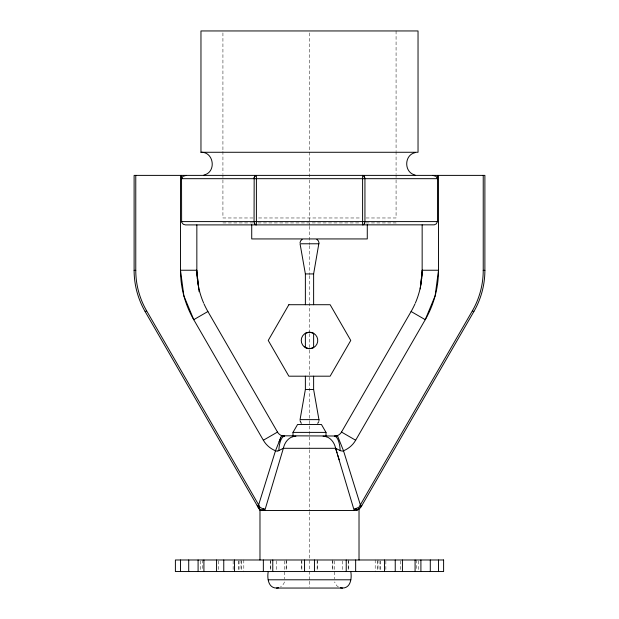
<?xml version="1.0" encoding="UTF-8"?>
<svg xmlns="http://www.w3.org/2000/svg" width="619" height="619" viewBox="0 0 619 619"><rect width="100%" height="100%" fill="white"/><g stroke="black" fill="none" stroke-linecap="round" stroke-linejoin="round"><path stroke-width="0.46" stroke-dasharray="3.1 2.32" d="M284.461 581.93L283.634 583.926L280.616 586.944M252.978 217.973L222.925 217.973L222.925 174.589M258.61 217.973L360.39 217.973M366.022 217.973L396.075 217.973L396.075 174.589M222.925 222.925L254.556 222.925M258.022 222.925L360.978 222.925M366.022 222.925L396.075 222.925L396.075 224.906M338.384 586.944L336.674 585.636L334.539 581.93M418.653 560.953L418.653 570.579M416.401 559.986L416.401 570.579M400.284 560.953L400.284 570.579M396.075 30.95L396.075 150.487M396.075 151.454L396.075 173.622M385.861 560.953L385.861 570.579M380.143 560.953L380.143 570.579M380.035 560.953L380.035 570.579M377.992 559.986L377.992 570.579M377.234 560.953L377.234 570.579M375.199 559.986L375.199 571.546M348.451 560.953L348.451 570.579M348.218 559.986L348.218 570.579M342.261 560.953L342.261 570.579M334.26 560.93L334.26 578.85M332.844 560.953L332.844 570.579M332.604 559.986L332.604 570.579M317.756 559.986L317.756 570.579M317.137 560.953L317.137 570.579M309.5 32.884L309.5 178.93M309.5 179.897L309.5 225.355M309.5 226.322L309.5 244.698M309.5 245.666L309.5 274.681M309.5 275.648L309.5 332.713M309.5 333.68L309.5 349.155M309.5 350.122L309.5 448.775M309.5 449.742L309.5 510.675M309.5 511.642L309.5 580.312M309.5 581.28L309.5 587.083M301.863 560.953L301.863 570.579M301.244 559.986L301.244 570.579M286.396 559.986L286.396 570.579M286.156 560.953L286.156 570.579M284.74 560.93L284.74 578.85M276.739 560.953L276.739 570.579M270.782 559.986L270.782 570.579M270.549 560.953L270.549 570.579M243.801 559.986L243.801 571.546M241.766 560.953L241.766 570.579M241.008 559.986L241.008 570.579M238.965 560.953L238.965 570.579M238.857 560.953L238.857 570.579M233.139 560.953L233.139 570.579M222.925 32.877L222.925 150.487M222.925 151.454L222.925 173.622M218.716 560.953L218.716 570.579M202.599 559.986L202.599 570.579M200.347 560.953L200.347 570.579"/><path stroke-width="0.93" d="M437.424 178.682L437.463 175.386L437.463 221.602L436.318 223.854L434.259 224.836L185.468 224.906L183.294 224.295L181.622 222.236L181.537 175.386L181.576 178.682L437.424 178.682L436.062 176.353L432.758 175.386M135.77 175.386L135.77 270.356A80.88 80.88 0 0 0 146.602 310.792L258.649 504.856C258.471 508.95 269.946 509.452 259.98 510.466L145.171 311.62A82.536 82.536 0 0 1 134.114 270.356L134.114 175.386L484.886 175.386L484.886 270.356A82.536 82.536 0 0 1 473.829 311.62L361.403 506.342C360.25 508.114 356.962 511.689 354.989 509.344C356.041 507.797 359.979 507.951 360.351 504.856L472.398 310.792A80.88 80.88 0 0 0 483.23 270.356L483.23 175.386M364.49 223.544L364.684 223.103A3.304 2.337 -90 0 0 364.939 221.602L364.939 178.682L363.663 175.742A3.304 2.337 90 0 0 362.602 175.386L362.602 224.906A3.304 2.337 -90 0 0 363.663 224.542L364.684 223.103M313.624 304.71L313.624 273.931L318.994 242.749L318.344 240.822L316.851 239.437M181.576 178.682L182.938 176.353L186.242 175.386M420.208 288.941L422.359 270.24L420.355 287.402M350.764 571.546C351.948 577.821 350.927 588.019 342.516 588.05L276.484 588.05C268.073 588.019 267.052 577.821 268.236 571.546M355.345 509.569L355.205 508.478L355.67 510.041M254.177 177.661L254.061 221.602A3.304 2.337 90 0 0 254.316 223.103L255.268 224.465L256.398 224.906L256.398 175.386L254.742 176.353A3.304 2.337 -90 0 0 254.177 177.661L254.742 176.353M305.376 376.19L305.376 389.475L300.06 419.628L318.94 419.628L318.994 420.649M300.006 242.749L300.656 240.822L302.149 239.437M279.44 440.914L279.068 441.85M263.856 508.857L264.808 510.466L283.37 448.303A16.342 12.991 90 0 1 295.921 436.186M280.678 437.834L279.85 440.078M318.793 421.655L317.686 423.365M355.252 509.336L355.445 508.493M292.996 436.186L292.996 432.395L297.569 424.472L321.431 424.472L326.004 432.395L326.004 436.186M203.976 303.813A82.536 82.536 0 0 0 207.899 311.512L277.498 432.062A8.256 8.256 0 0 0 281.575 435.598A2.677 0.843 21.8 0 0 282.132 435.791L336.055 436.008A3.327 1.037 -21.7 0 0 336.504 435.9L336.868 435.799A2.677 0.843 -21.8 0 0 337.425 435.59A8.256 8.256 0 0 0 341.502 432.062L411.101 311.512A82.536 82.536 0 0 0 415.024 303.813M323.079 436.186A16.342 12.991 90 0 1 335.63 448.303L340.504 450.74L342.454 451.089A2.662 2.515 -28.6 0 0 343.506 450.764A24.598 24.598 0 0 0 355.654 440.233L425.253 319.683L435.134 295.836L438.5 270.24L438.5 175.386M355.283 508.485L355.461 508.973L355.144 508.748M263.679 509.731L262.928 509.894L263.547 509.979L263.152 510.396M255.02 176.013L255.678 175.548M358.517 509.282L361.403 506.342L360.065 505.491M356.676 508.377A1.648 0.905 76.4 0 1 356.335 510.18L359.02 508.957L359.02 559.986M145.171 311.62L146.602 310.792M207.899 311.512L193.747 319.683L263.346 440.233A24.598 24.598 0 0 0 275.494 450.764A3.11 2.94 27.8 0 0 277.908 450.911M263.346 440.233L277.498 432.062M257.218 505.684L258.649 504.856L275.494 450.764L281.575 435.598A2.693 0.859 21.9 0 0 282.233 435.83L282.504 435.908A3.327 1.037 21.8 0 0 282.945 436.016L284.647 436.186A16.342 5.873 90 0 0 278.821 450.593L277.923 450.949M305.453 333.254L309.5 332.194L313.624 333.301L313.624 347.599L309.5 348.706L305.453 347.646M278.821 450.593L283.37 448.303L335.63 448.303L337.076 452.938M264.808 510.466L354.192 510.466L354.989 509.344L355.461 509.777M356.784 510.071L358.463 509.329M203.961 174.991C216.673 172.19 213.973 151.694 200.966 152.274L200.966 30.95L418.034 30.95L418.034 152.274L200.966 152.274M415.04 152.669C403.944 155.114 403.944 172.546 415.04 174.991M336.868 435.799L334.353 436.186A16.342 5.873 -90 0 1 340.179 450.593M336.496 435.908L336.767 435.83A2.693 0.851 -21.8 0 0 337.425 435.59L343.506 450.764L360.351 504.856L361.782 505.684M276.484 588.05L278.62 587.771M355.91 510.211L356.335 510.18M181.537 221.602L437.463 221.602M318.94 243.778L300.06 243.778L305.376 273.931L305.376 304.71M197.291 278.867A82.536 82.536 0 0 1 196.842 270.24L180.5 270.24L180.5 175.386M421.709 278.867A82.536 82.536 0 0 0 422.158 270.24L438.5 270.24A98.878 98.878 0 0 1 425.253 319.683L411.101 311.512M134.114 270.356L135.77 270.356M483.23 270.356L484.886 270.356M305.376 273.931L313.624 273.931M305.376 389.475L313.624 389.475L318.94 419.628M292.996 432.395L326.004 432.395M268.236 579.794L350.764 579.794M340.38 587.771L342.516 588.05M262.897 510.466L260.274 509.375L258.556 507.804L257.844 506.729L259.121 505.885L259.593 507.348L259.26 506.164M472.398 310.792L473.829 311.62M341.502 432.062L355.654 440.233M364.258 176.353L363.663 175.742M301.314 423.365L300.006 420.649M254.316 223.103L254.742 223.939A3.304 2.337 -90 0 0 255.678 224.743M364.823 177.661L364.49 176.748M335.63 448.303L354.192 510.466M339.197 459.824L337.781 455.228M264.042 509.422L263.818 508.601L263.802 509.367M198.645 287.402L196.641 270.24L199.117 291.75M438.507 559.986L438.507 571.546M430.29 559.986L430.29 571.546M422.158 224.906L422.158 270.24M420.905 559.986L420.905 571.546M415.086 559.986L415.086 571.546M402.435 559.986L402.435 571.546M395.239 559.986L395.239 571.546M384.523 559.986L384.523 571.546M367.276 224.805L367.276 238.934L251.724 238.934L251.724 224.805M355.654 559.986L355.654 571.546M346.23 559.986L346.23 571.546M314.452 559.986L314.452 571.546M313.624 376.19L313.624 389.475M305.376 333.301L305.376 347.599M304.548 559.986L304.548 571.546M272.77 559.986L272.77 571.546M263.346 559.986L263.346 571.546M259.98 510.466L259.98 559.986M234.477 559.986L234.477 571.546M223.761 559.986L223.761 571.546M216.565 559.986L216.565 571.546M203.914 559.986L203.914 571.546M198.095 559.986L198.095 571.546M196.842 224.906L196.842 270.24M188.71 559.986L188.71 571.546M180.493 559.986L180.493 571.546M203.589 302.931A82.536 82.536 0 0 1 197.647 281.73M292.555 436.743A16.342 12.991 -90 0 1 293.383 436.503M325.617 436.503A16.342 12.991 -90 0 1 326.445 436.743M421.353 281.73A82.536 82.536 0 0 1 415.411 302.931M288.864 304.71L268.236 340.45L288.864 376.19L330.136 376.19L350.764 340.45L330.136 304.71L288.864 304.71M443.606 559.986L175.394 559.986L175.394 571.546L443.606 571.546L443.606 559.986M193.747 319.683L183.866 295.836L180.5 270.24A98.878 98.878 0 0 0 193.747 319.683M304.308 346.864A8.256 8.256 0 0 0 317.655 341.742A8.256 8.256 0 0 0 306.544 332.743A8.256 8.256 0 0 0 304.308 346.864"/></g></svg>
